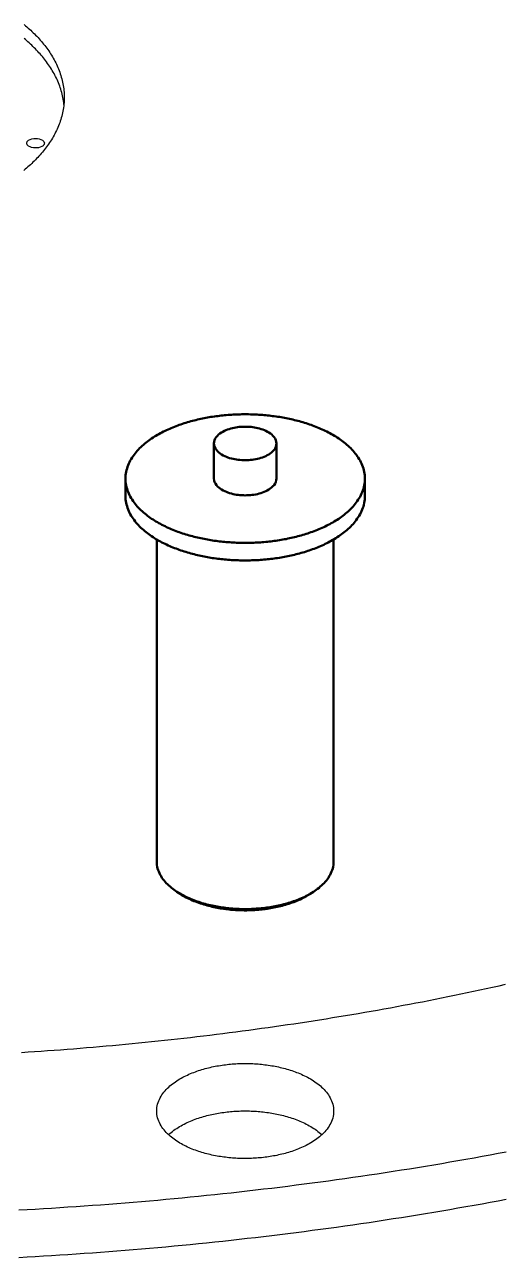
# Model space of a CAD drawing. Header units: millimetres. Extents: x 0 to 841, y 0 to 594.
# Drawn here: x 350.2 to 383.7, y 242.9 to 329.2 of the extents above; entities that cross this region are included whole.
import ezdxf

# ---------------------------------------------------------------- set-up
doc = ezdxf.new("R2010")
doc.units = ezdxf.units.MM
doc.layers.add('FINA', color=7, linetype='CONTINUOUS', lineweight=25)
doc.layers.add('VIS', color=7, linetype='CONTINUOUS', lineweight=50)

msp = doc.modelspace()

# ---------------------------------------------------------------- linework, layer by layer
at = {"layer": 'FINA'}
for points in [[(350.207, 329.212), (350.299, 329.134), (350.39, 329.056), (350.48, 328.977), (350.57, 328.897), (350.658, 328.815), (350.745, 328.733), (350.832, 328.65), (350.917, 328.565), (351.002, 328.48), (351.085, 328.394), (351.167, 328.306), (351.248, 328.218), (351.328, 328.128), (351.407, 328.037), (351.484, 327.945), (351.56, 327.852), (351.635, 327.758), (351.708, 327.663), (351.78, 327.567), (351.85, 327.47), (351.919, 327.372), (351.986, 327.272), (352.052, 327.171), (352.115, 327.07), (352.178, 326.967), (352.238, 326.863), (352.296, 326.758), (352.353, 326.653), (352.407, 326.546), (352.46, 326.438), (352.51, 326.329), (352.558, 326.219), (352.604, 326.108), (352.648, 325.996), (352.69, 325.883), (352.729, 325.77), (352.765, 325.656), (352.799, 325.541), (352.831, 325.425), (352.86, 325.308), (352.887, 325.191), (352.91, 325.074), (352.931, 324.955), (352.95, 324.837), (352.965, 324.718), (352.978, 324.598), (352.988, 324.479), (352.995, 324.359), (352.999, 324.239), (353.001, 324.119)], [(352.977, 323.627), (352.964, 323.746), (352.948, 323.866), (352.929, 323.984), (352.908, 324.103), (352.884, 324.221), (352.857, 324.338), (352.827, 324.455), (352.795, 324.571), (352.761, 324.686), (352.724, 324.8), (352.684, 324.914), (352.642, 325.027), (352.598, 325.139), (352.552, 325.25), (352.503, 325.36), (352.452, 325.469), (352.399, 325.577), (352.345, 325.684), (352.288, 325.79), (352.229, 325.895), (352.168, 325.999), (352.106, 326.101), (352.041, 326.203), (351.975, 326.304), (351.908, 326.403), (351.839, 326.502), (351.768, 326.599), (351.696, 326.695), (351.622, 326.79), (351.547, 326.884), (351.47, 326.977), (351.393, 327.069), (351.314, 327.16), (351.233, 327.249), (351.152, 327.338), (351.069, 327.426), (350.986, 327.512), (350.901, 327.597), (350.815, 327.682), (350.728, 327.765), (350.641, 327.847), (350.552, 327.928), (350.462, 328.009), (350.372, 328.088), (350.28, 328.166), (350.188, 328.243)], [(353.001, 324.119), (352.999, 323.998), (352.995, 323.878), (352.988, 323.757), (352.978, 323.637), (352.965, 323.517), (352.949, 323.397), (352.931, 323.278), (352.909, 323.159), (352.885, 323.041), (352.859, 322.924), (352.829, 322.807), (352.797, 322.69), (352.763, 322.575), (352.726, 322.46), (352.686, 322.346), (352.645, 322.233), (352.6, 322.12), (352.554, 322.009), (352.505, 321.899), (352.454, 321.789), (352.401, 321.681), (352.346, 321.573), (352.289, 321.467), (352.23, 321.362), (352.17, 321.258), (352.107, 321.154), (352.043, 321.052), (351.976, 320.951), (351.909, 320.852), (351.839, 320.753), (351.768, 320.655), (351.696, 320.559), (351.622, 320.463), (351.547, 320.369), (351.47, 320.276), (351.392, 320.184), (351.313, 320.093), (351.232, 320.003), (351.151, 319.914), (351.068, 319.826), (350.984, 319.74), (350.899, 319.654), (350.813, 319.57), (350.726, 319.486), (350.638, 319.404), (350.549, 319.322), (350.459, 319.242), (350.368, 319.162), (350.276, 319.084), (350.184, 319.007)], [(350.376, 320.905), (350.417, 321.024), (350.509, 321.111), (350.622, 321.171), (350.743, 321.209), (350.869, 321.231), (350.996, 321.238), (351.123, 321.231), (351.249, 321.209), (351.37, 321.171), (351.483, 321.111), (351.575, 321.024), (351.616, 320.905)], [(351.434, 320.67), (351.322, 320.622), (351.204, 320.592), (351.084, 320.576), (350.962, 320.573), (350.84, 320.583), (350.721, 320.607), (350.606, 320.647), (350.5, 320.706), (350.414, 320.791), (350.376, 320.905)], [(351.616, 320.905), (351.608, 320.854), (351.588, 320.806), (351.557, 320.764), (351.52, 320.728), (351.479, 320.697), (351.434, 320.67)], [(374.067, 297.418), (374.064, 297.539), (374.055, 297.659), (374.04, 297.778), (374.019, 297.897), (373.993, 298.014), (373.961, 298.13), (373.924, 298.245), (373.882, 298.358), (373.835, 298.469), (373.784, 298.578), (373.728, 298.684), (373.669, 298.789), (373.605, 298.891), (373.538, 298.991), (373.468, 299.089), (373.395, 299.184), (373.318, 299.278), (373.239, 299.368), (373.158, 299.457), (373.074, 299.543), (372.988, 299.627), (372.9, 299.709), (372.81, 299.789), (372.718, 299.867), (372.624, 299.943), (372.529, 300.017), (372.433, 300.089), (372.335, 300.159), (372.235, 300.227), (372.135, 300.293), (372.033, 300.358), (371.931, 300.42), (371.827, 300.482), (371.722, 300.541), (371.617, 300.599), (371.51, 300.655), (371.403, 300.71), (371.295, 300.763), (371.186, 300.815), (371.077, 300.865), (370.967, 300.914), (370.856, 300.961), (370.745, 301.007), (370.633, 301.052), (370.521, 301.095), (370.408, 301.137), (370.295, 301.178), (370.181, 301.218), (370.067, 301.256), (369.952, 301.293), (369.837, 301.329), (369.722, 301.363), (369.607, 301.397), (369.491, 301.429), (369.374, 301.461), (369.258, 301.491), (369.141, 301.52), (369.024, 301.548), (368.906, 301.574), (368.789, 301.6), (368.671, 301.625), (368.553, 301.648), (368.435, 301.671), (368.316, 301.693), (368.198, 301.713), (368.079, 301.733), (367.96, 301.751), (367.841, 301.769), (367.722, 301.785), (367.602, 301.801), (367.483, 301.816), (367.363, 301.829), (367.243, 301.842), (367.124, 301.854), (367.004, 301.864), (366.884, 301.874), (366.764, 301.883), (366.643, 301.891), (366.523, 301.898), (366.403, 301.904), (366.283, 301.909), (366.162, 301.913), (366.042, 301.917), (365.922, 301.919), (365.801, 301.92), (365.681, 301.921), (365.561, 301.92), (365.44, 301.919), (365.32, 301.917), (365.199, 301.913), (365.079, 301.909), (364.959, 301.904), (364.839, 301.898), (364.718, 301.891), (364.598, 301.883), (364.478, 301.874), (364.358, 301.864), (364.238, 301.854), (364.119, 301.842), (363.999, 301.829), (363.879, 301.816), (363.76, 301.801), (363.64, 301.785), (363.521, 301.769), (363.402, 301.751), (363.283, 301.733), (363.164, 301.713), (363.046, 301.693), (362.927, 301.671), (362.809, 301.648), (362.691, 301.625), (362.573, 301.6), (362.455, 301.574), (362.338, 301.548), (362.221, 301.52), (362.104, 301.491), (361.988, 301.461), (361.871, 301.429), (361.755, 301.397), (361.64, 301.363), (361.524, 301.329), (361.41, 301.293), (361.295, 301.256), (361.181, 301.218), (361.067, 301.178), (360.954, 301.137), (360.841, 301.095), (360.729, 301.052), (360.617, 301.007), (360.506, 300.961), (360.395, 300.914), (360.285, 300.865), (360.176, 300.815), (360.067, 300.763), (359.959, 300.71), (359.852, 300.655), (359.745, 300.599), (359.64, 300.541), (359.535, 300.482), (359.431, 300.42), (359.329, 300.358), (359.227, 300.293), (359.126, 300.227), (359.027, 300.159), (358.929, 300.089), (358.833, 300.017), (358.737, 299.943), (358.644, 299.867), (358.552, 299.789), (358.462, 299.709), (358.374, 299.627), (358.288, 299.543), (358.204, 299.457), (358.122, 299.368), (358.043, 299.278), (357.967, 299.184), (357.894, 299.089), (357.823, 298.991), (357.756, 298.891), (357.693, 298.789), (357.633, 298.684), (357.578, 298.578), (357.526, 298.469), (357.48, 298.358), (357.438, 298.245), (357.401, 298.13), (357.369, 298.014), (357.343, 297.897), (357.322, 297.778), (357.307, 297.659), (357.298, 297.539), (357.295, 297.418)], [(367.869, 299.879), (367.857, 299.999), (367.824, 300.114), (367.773, 300.222), (367.707, 300.322), (367.629, 300.414), (367.542, 300.496), (367.448, 300.571), (367.349, 300.639), (367.246, 300.7), (367.139, 300.755), (367.03, 300.804), (366.918, 300.848), (366.805, 300.887), (366.69, 300.921), (366.573, 300.952), (366.456, 300.977), (366.338, 300.999), (366.219, 301.018), (366.1, 301.032), (365.981, 301.043), (365.861, 301.05), (365.741, 301.053), (365.621, 301.053), (365.501, 301.05), (365.381, 301.043), (365.262, 301.032), (365.142, 301.018), (365.024, 300.999), (364.906, 300.977), (364.789, 300.952), (364.672, 300.921), (364.557, 300.887), (364.444, 300.848), (364.332, 300.804), (364.223, 300.755), (364.116, 300.7), (364.013, 300.639), (363.913, 300.571), (363.82, 300.496), (363.733, 300.414), (363.655, 300.322), (363.589, 300.222), (363.537, 300.114), (363.505, 299.999), (363.493, 299.879)], [(363.493, 299.879), (363.505, 299.757), (363.539, 299.639), (363.593, 299.529), (363.662, 299.427), (363.743, 299.335), (363.833, 299.251), (363.929, 299.175), (364.032, 299.107), (364.138, 299.046), (364.248, 298.992), (364.361, 298.943), (364.476, 298.899), (364.593, 298.86), (364.711, 298.827), (364.83, 298.797), (364.95, 298.772), (365.071, 298.751), (365.193, 298.734), (365.315, 298.721), (365.438, 298.712), (365.561, 298.706), (365.683, 298.705), (365.806, 298.707), (365.929, 298.712), (366.052, 298.722), (366.174, 298.735), (366.295, 298.752), (366.416, 298.773), (366.537, 298.798), (366.656, 298.828), (366.774, 298.862), (366.891, 298.901), (367.005, 298.944), (367.118, 298.994), (367.228, 299.049)], [(363.493, 299.879), (363.493, 297.418)], [(367.228, 299.049), (367.334, 299.11), (367.435, 299.178), (367.532, 299.253), (367.621, 299.337), (367.701, 299.429), (367.77, 299.53), (367.823, 299.64), (367.857, 299.758), (367.869, 299.879)], [(367.869, 299.879), (367.869, 297.418)], [(357.295, 297.418), (357.298, 297.298), (357.307, 297.178), (357.322, 297.059), (357.343, 296.94), (357.369, 296.823), (357.401, 296.707), (357.438, 296.592), (357.48, 296.479), (357.526, 296.369), (357.578, 296.26), (357.633, 296.153), (357.693, 296.048), (357.756, 295.946), (357.823, 295.846), (357.893, 295.748), (357.967, 295.653), (358.043, 295.56), (358.122, 295.469), (358.203, 295.381), (358.287, 295.294), (358.373, 295.21), (358.461, 295.128), (358.551, 295.048), (358.643, 294.97), (358.736, 294.895), (358.832, 294.821), (358.928, 294.749), (359.026, 294.679), (359.125, 294.611), (359.226, 294.545), (359.327, 294.48), (359.43, 294.417), (359.534, 294.356), (359.638, 294.297), (359.744, 294.239), (359.85, 294.183), (359.957, 294.128), (360.065, 294.075), (360.174, 294.023), (360.283, 293.973), (360.393, 293.924), (360.504, 293.877), (360.615, 293.831), (360.727, 293.786), (360.839, 293.742), (360.952, 293.7), (361.065, 293.66), (361.179, 293.62), (361.293, 293.582), (361.407, 293.545), (361.522, 293.509), (361.637, 293.474), (361.753, 293.441), (361.869, 293.408), (361.985, 293.377), (362.101, 293.347), (362.218, 293.318), (362.335, 293.29), (362.453, 293.263), (362.57, 293.237), (362.688, 293.213), (362.806, 293.189), (362.924, 293.166), (363.042, 293.145), (363.161, 293.124), (363.28, 293.105), (363.399, 293.086), (363.518, 293.068), (363.637, 293.052), (363.756, 293.036), (363.876, 293.022), (363.995, 293.008), (364.115, 292.995), (364.235, 292.984), (364.355, 292.973), (364.474, 292.963), (364.594, 292.954), (364.715, 292.946), (364.835, 292.939), (364.955, 292.933), (365.075, 292.928), (365.195, 292.924), (365.316, 292.92), (365.436, 292.918), (365.556, 292.917), (365.677, 292.916), (365.797, 292.917), (365.917, 292.918), (366.038, 292.92), (366.158, 292.923), (366.278, 292.928), (366.398, 292.933), (366.519, 292.939), (366.639, 292.946), (366.759, 292.953), (366.879, 292.962), (366.999, 292.972), (367.119, 292.983), (367.238, 292.994), (367.358, 293.007), (367.478, 293.021), (367.597, 293.035), (367.716, 293.051), (367.836, 293.067), (367.955, 293.085), (368.074, 293.103), (368.192, 293.123), (368.311, 293.143), (368.429, 293.165), (368.548, 293.187), (368.666, 293.211), (368.783, 293.236), (368.901, 293.261), (369.018, 293.288), (369.135, 293.316), (369.252, 293.345), (369.369, 293.375), (369.485, 293.406), (369.601, 293.438), (369.716, 293.472), (369.832, 293.506), (369.947, 293.542), (370.061, 293.579), (370.175, 293.617), (370.289, 293.657), (370.402, 293.697), (370.515, 293.739), (370.627, 293.783), (370.739, 293.827), (370.85, 293.873), (370.961, 293.921), (371.071, 293.969), (371.18, 294.019), (371.289, 294.071), (371.397, 294.124), (371.504, 294.179), (371.611, 294.235)], [(357.295, 297.418), (357.295, 296.188)], [(363.493, 297.418), (363.505, 297.296), (363.539, 297.178), (363.593, 297.068), (363.662, 296.966), (363.743, 296.874), (363.833, 296.79), (363.929, 296.715), (364.032, 296.647), (364.138, 296.586), (364.248, 296.531), (364.361, 296.482), (364.476, 296.438), (364.593, 296.4), (364.711, 296.366), (364.83, 296.336), (364.95, 296.311), (365.071, 296.29), (365.193, 296.273), (365.315, 296.26), (365.438, 296.251), (365.561, 296.246), (365.683, 296.244), (365.806, 296.246), (365.929, 296.251), (366.052, 296.261), (366.174, 296.274), (366.295, 296.291), (366.416, 296.312), (366.537, 296.337), (366.656, 296.367), (366.774, 296.401), (366.891, 296.44), (367.005, 296.484), (367.118, 296.533), (367.228, 296.588)], [(367.228, 296.588), (367.334, 296.649), (367.435, 296.717), (367.532, 296.792), (367.621, 296.876), (367.701, 296.968), (367.77, 297.069), (367.823, 297.179), (367.857, 297.297), (367.869, 297.418)], [(371.611, 294.235), (371.716, 294.293), (371.821, 294.352), (371.925, 294.413), (372.028, 294.476), (372.13, 294.541), (372.231, 294.607), (372.33, 294.675), (372.428, 294.745), (372.525, 294.817), (372.621, 294.891), (372.714, 294.967), (372.806, 295.044), (372.897, 295.124), (372.985, 295.207), (373.071, 295.291), (373.155, 295.377), (373.237, 295.466), (373.316, 295.557), (373.393, 295.65), (373.466, 295.745), (373.537, 295.843), (373.604, 295.943), (373.668, 296.046), (373.727, 296.151), (373.783, 296.257), (373.835, 296.367), (373.882, 296.478), (373.924, 296.591), (373.961, 296.705), (373.993, 296.822), (374.019, 296.939), (374.04, 297.058), (374.055, 297.178), (374.064, 297.298), (374.067, 297.418)], [(374.067, 297.418), (374.067, 296.188)], [(357.295, 296.188), (357.298, 296.068), (357.307, 295.948), (357.322, 295.828), (357.343, 295.71), (357.369, 295.592), (357.401, 295.476), (357.438, 295.362), (357.48, 295.249), (357.526, 295.138), (357.578, 295.029), (357.633, 294.923), (357.693, 294.818), (357.756, 294.716), (357.823, 294.616), (357.893, 294.518), (357.967, 294.423), (358.043, 294.33), (358.122, 294.239), (358.203, 294.15), (358.287, 294.064), (358.373, 293.98), (358.461, 293.898), (358.551, 293.818), (358.643, 293.74), (358.736, 293.664), (358.832, 293.59), (358.928, 293.519), (359.026, 293.449), (359.125, 293.381), (359.226, 293.314), (359.327, 293.25), (359.43, 293.187), (359.534, 293.126), (359.638, 293.066), (359.744, 293.008), (359.85, 292.952), (359.957, 292.898), (360.065, 292.844), (360.174, 292.793), (360.283, 292.742), (360.393, 292.694), (360.504, 292.646), (360.615, 292.6), (360.727, 292.555), (360.839, 292.512), (360.952, 292.47), (361.065, 292.429), (361.179, 292.39), (361.293, 292.351), (361.407, 292.314), (361.522, 292.278), (361.637, 292.244), (361.753, 292.21), (361.869, 292.178), (361.985, 292.147), (362.101, 292.116), (362.218, 292.087), (362.335, 292.06), (362.453, 292.033), (362.57, 292.007), (362.688, 291.982), (362.806, 291.959), (362.924, 291.936), (363.042, 291.914), (363.161, 291.894), (363.28, 291.874), (363.399, 291.856), (363.518, 291.838), (363.637, 291.822), (363.756, 291.806), (363.876, 291.791), (363.995, 291.778), (364.115, 291.765), (364.235, 291.753), (364.355, 291.742), (364.474, 291.733), (364.594, 291.724), (364.715, 291.716), (364.835, 291.709), (364.955, 291.703), (365.075, 291.697), (365.195, 291.693), (365.316, 291.69), (365.436, 291.688), (365.556, 291.686), (365.677, 291.686), (365.797, 291.686), (365.917, 291.688), (366.038, 291.69), (366.158, 291.693), (366.278, 291.697), (366.398, 291.702), (366.519, 291.708), (366.639, 291.715), (366.759, 291.723), (366.879, 291.732), (366.999, 291.742), (367.119, 291.752), (367.238, 291.764), (367.358, 291.777), (367.478, 291.79), (367.597, 291.805), (367.716, 291.82), (367.836, 291.837), (367.955, 291.854), (368.074, 291.873), (368.192, 291.892), (368.311, 291.913), (368.429, 291.934), (368.548, 291.957), (368.666, 291.981), (368.783, 292.005), (368.901, 292.031), (369.018, 292.058), (369.135, 292.085), (369.252, 292.114), (369.369, 292.144), (369.485, 292.176), (369.601, 292.208), (369.716, 292.241), (369.832, 292.276), (369.947, 292.312), (370.061, 292.349), (370.175, 292.387), (370.289, 292.426), (370.402, 292.467), (370.515, 292.509), (370.627, 292.552), (370.739, 292.597), (370.85, 292.643), (370.961, 292.69), (371.071, 292.739), (371.18, 292.789), (371.289, 292.841), (371.397, 292.894), (371.504, 292.948), (371.611, 293.004)], [(371.611, 293.004), (371.716, 293.062), (371.821, 293.122), (371.925, 293.183), (372.028, 293.246), (372.13, 293.31), (372.231, 293.377), (372.33, 293.445), (372.428, 293.515), (372.525, 293.587), (372.621, 293.66), (372.714, 293.736), (372.806, 293.814), (372.897, 293.894), (372.985, 293.976), (373.071, 294.06), (373.155, 294.147), (373.237, 294.235), (373.316, 294.326), (373.393, 294.42), (373.466, 294.515), (373.537, 294.613), (373.604, 294.713), (373.668, 294.816), (373.727, 294.92), (373.783, 295.027), (373.835, 295.136), (373.882, 295.247), (373.924, 295.36), (373.961, 295.475), (373.993, 295.591), (374.019, 295.709), (374.04, 295.828), (374.055, 295.947), (374.064, 296.067), (374.067, 296.188)], [(359.483, 293.155), (359.483, 270.596)], [(371.879, 293.155), (371.879, 270.596)], [(359.483, 270.596), (359.487, 270.475), (359.499, 270.355), (359.519, 270.236), (359.547, 270.119), (359.582, 270.003), (359.624, 269.89), (359.672, 269.779), (359.727, 269.672), (359.787, 269.567), (359.852, 269.465), (359.921, 269.366), (359.995, 269.271), (360.073, 269.179), (360.154, 269.089), (360.239, 269.003), (360.326, 268.92), (360.417, 268.839), (360.509, 268.762), (360.604, 268.687), (360.701, 268.615), (360.799, 268.545), (360.9, 268.478)], [(370.462, 268.478), (370.562, 268.545), (370.661, 268.615), (370.758, 268.687), (370.853, 268.762), (370.945, 268.839), (371.035, 268.92), (371.123, 269.003), (371.207, 269.089), (371.289, 269.179), (371.367, 269.271), (371.44, 269.366), (371.51, 269.465), (371.575, 269.567), (371.635, 269.672), (371.69, 269.779), (371.738, 269.89), (371.78, 270.003), (371.815, 270.119), (371.843, 270.236), (371.863, 270.355), (371.875, 270.475), (371.879, 270.596)], [(360.9, 268.478), (361.002, 268.414), (361.105, 268.351), (361.21, 268.291), (361.316, 268.234), (361.423, 268.178), (361.531, 268.124), (361.64, 268.073), (361.75, 268.023), (361.86, 267.976), (361.972, 267.93), (362.084, 267.886), (362.197, 267.844), (362.311, 267.803), (362.425, 267.764), (362.54, 267.727), (362.655, 267.692), (362.771, 267.658), (362.887, 267.625), (363.004, 267.595), (363.121, 267.565), (363.238, 267.538), (363.356, 267.511), (363.474, 267.486), (363.592, 267.463), (363.711, 267.441), (363.83, 267.42), (363.949, 267.401), (364.068, 267.383), (364.187, 267.366), (364.307, 267.351), (364.427, 267.337), (364.547, 267.324), (364.667, 267.313), (364.787, 267.303), (364.907, 267.294), (365.028, 267.287), (365.148, 267.281), (365.269, 267.276), (365.389, 267.272), (365.51, 267.27), (365.631, 267.268), (365.751, 267.268), (365.872, 267.27), (365.992, 267.272), (366.113, 267.276), (366.233, 267.281), (366.354, 267.288), (366.474, 267.296), (366.594, 267.305), (366.715, 267.315), (366.835, 267.326), (366.955, 267.339), (367.074, 267.353), (367.194, 267.369), (367.314, 267.386), (367.433, 267.404), (367.552, 267.423), (367.671, 267.444), (367.789, 267.467), (367.907, 267.49), (368.025, 267.515), (368.143, 267.542), (368.26, 267.57), (368.377, 267.6), (368.494, 267.631), (368.61, 267.663), (368.726, 267.697), (368.841, 267.733), (368.955, 267.771), (369.07, 267.81), (369.183, 267.85), (369.296, 267.893), (369.408, 267.937), (369.52, 267.983), (369.63, 268.031), (369.74, 268.081), (369.849, 268.133), (369.957, 268.187), (370.064, 268.243)], [(361.125, 268.332), (360.9, 268.478)], [(361.016, 268.405), (361.034, 268.393), (361.052, 268.38), (361.07, 268.368), (361.088, 268.356), (361.107, 268.344), (361.125, 268.332)], [(361.125, 268.332), (361.227, 268.267), (361.331, 268.205), (361.436, 268.145), (361.543, 268.087), (361.65, 268.032), (361.759, 267.979), (361.869, 267.928), (361.98, 267.879), (362.091, 267.832), (362.204, 267.787), (362.317, 267.743), (362.43, 267.702), (362.545, 267.663), (362.66, 267.625), (362.776, 267.589), (362.892, 267.555), (363.008, 267.522), (363.125, 267.491), (363.243, 267.462), (363.361, 267.434), (363.479, 267.407), (363.597, 267.383), (363.716, 267.359), (363.835, 267.338), (363.955, 267.317), (364.074, 267.298), (364.194, 267.281), (364.314, 267.265), (364.434, 267.25), (364.554, 267.237), (364.675, 267.225), (364.796, 267.215), (364.916, 267.205), (365.037, 267.198), (365.158, 267.191), (365.279, 267.186), (365.4, 267.182), (365.521, 267.18), (365.642, 267.179), (365.763, 267.179), (365.884, 267.181), (366.005, 267.184), (366.126, 267.188), (366.247, 267.193), (366.368, 267.2), (366.489, 267.209), (366.61, 267.218), (366.73, 267.229), (366.851, 267.242), (366.971, 267.255), (367.091, 267.27), (367.211, 267.287), (367.331, 267.305), (367.45, 267.324), (367.569, 267.345), (367.688, 267.368), (367.807, 267.391), (367.925, 267.417), (368.044, 267.444), (368.161, 267.472), (368.279, 267.502), (368.395, 267.533), (368.512, 267.567), (368.628, 267.602), (368.743, 267.638), (368.858, 267.677), (368.972, 267.717), (369.086, 267.759), (369.199, 267.803), (369.311, 267.848), (369.422, 267.896), (369.532, 267.946), (369.642, 267.997), (369.75, 268.051), (369.858, 268.108)], [(369.858, 268.108), (369.922, 268.143), (369.986, 268.179), (370.05, 268.216), (370.113, 268.254), (370.175, 268.292), (370.237, 268.332)], [(370.064, 268.243), (370.131, 268.28), (370.199, 268.318), (370.265, 268.356), (370.332, 268.396), (370.397, 268.437), (370.462, 268.478)], [(370.237, 268.332), (370.462, 268.478)], [(370.237, 268.332), (370.255, 268.344), (370.274, 268.356), (370.292, 268.368), (370.31, 268.38), (370.328, 268.393), (370.346, 268.405)], [(350.018, 257.233), (350.473, 257.262), (350.929, 257.291), (351.385, 257.322), (351.841, 257.354), (352.296, 257.386), (352.752, 257.42), (353.208, 257.454), (353.663, 257.49), (354.118, 257.526), (354.574, 257.563), (355.029, 257.601), (355.484, 257.64), (355.939, 257.68), (356.394, 257.721), (356.849, 257.763), (357.304, 257.805), (357.758, 257.849), (358.213, 257.893), (358.668, 257.939), (359.122, 257.985), (359.576, 258.032), (360.031, 258.08), (360.485, 258.13), (360.939, 258.18), (361.393, 258.231), (361.847, 258.282), (362.301, 258.335), (362.754, 258.389), (363.208, 258.444), (363.661, 258.499), (364.114, 258.556), (364.568, 258.613), (365.021, 258.672), (365.474, 258.731), (365.926, 258.791), (366.379, 258.853), (366.832, 258.915), (367.284, 258.978), (367.736, 259.042), (368.188, 259.107), (368.641, 259.173), (369.092, 259.24), (369.544, 259.308), (369.996, 259.377), (370.447, 259.447), (370.898, 259.518), (371.35, 259.589), (371.801, 259.662), (372.251, 259.736), (372.702, 259.81), (373.153, 259.886), (373.603, 259.963), (374.053, 260.04), (374.503, 260.119), (374.953, 260.198), (375.403, 260.279), (375.852, 260.36), (376.301, 260.443), (376.75, 260.526), (377.199, 260.611), (377.648, 260.696), (378.097, 260.782), (378.545, 260.87), (378.993, 260.958), (379.441, 261.048), (379.889, 261.138), (380.337, 261.23), (380.784, 261.322), (381.231, 261.416), (381.678, 261.51), (382.125, 261.606), (382.571, 261.702), (383.017, 261.8), (383.464, 261.898), (383.909, 261.998)], [(350.018, 257.233), (350.473, 257.262), (350.929, 257.291), (351.385, 257.322), (351.841, 257.354), (352.296, 257.386), (352.752, 257.42), (353.208, 257.454), (353.663, 257.49), (354.118, 257.526), (354.574, 257.563), (355.029, 257.601), (355.484, 257.64), (355.939, 257.68), (356.394, 257.721), (356.849, 257.763), (357.304, 257.805), (357.758, 257.849), (358.213, 257.893), (358.668, 257.939), (359.122, 257.985), (359.576, 258.032), (360.031, 258.08), (360.485, 258.13), (360.939, 258.18), (361.393, 258.231), (361.847, 258.282), (362.301, 258.335), (362.754, 258.389), (363.208, 258.444), (363.661, 258.499), (364.114, 258.556), (364.568, 258.613), (365.021, 258.672), (365.474, 258.731), (365.926, 258.791), (366.379, 258.853), (366.832, 258.915), (367.284, 258.978), (367.736, 259.042), (368.188, 259.107), (368.641, 259.173), (369.092, 259.24), (369.544, 259.308), (369.996, 259.377), (370.447, 259.447), (370.898, 259.518), (371.35, 259.589), (371.801, 259.662), (372.251, 259.736), (372.702, 259.81), (373.153, 259.886), (373.603, 259.963), (374.053, 260.04), (374.503, 260.119), (374.953, 260.198), (375.403, 260.279), (375.852, 260.36), (376.301, 260.443), (376.75, 260.526), (377.199, 260.611), (377.648, 260.696), (378.097, 260.782), (378.545, 260.87), (378.993, 260.958), (379.441, 261.048), (379.889, 261.138), (380.337, 261.23), (380.784, 261.322), (381.231, 261.416), (381.678, 261.51), (382.125, 261.606), (382.571, 261.702), (383.017, 261.8), (383.464, 261.898), (383.909, 261.998)], [(359.483, 253.125), (359.487, 253.245), (359.499, 253.365), (359.519, 253.484), (359.547, 253.601), (359.581, 253.716), (359.623, 253.829), (359.672, 253.94), (359.726, 254.047), (359.785, 254.152), (359.85, 254.254), (359.92, 254.352), (359.993, 254.447), (360.071, 254.54), (360.152, 254.629), (360.236, 254.715), (360.324, 254.798), (360.413, 254.878), (360.506, 254.956), (360.6, 255.031), (360.697, 255.103), (360.795, 255.172), (360.895, 255.239), (360.997, 255.304), (361.1, 255.366), (361.205, 255.426), (361.31, 255.484), (361.417, 255.54), (361.525, 255.594), (361.634, 255.645), (361.744, 255.695), (361.854, 255.743), (361.966, 255.788), (362.078, 255.832), (362.191, 255.875), (362.304, 255.915), (362.419, 255.954), (362.533, 255.991), (362.648, 256.027), (362.764, 256.061), (362.88, 256.093), (362.996, 256.124), (363.113, 256.153), (363.231, 256.181), (363.348, 256.208), (363.466, 256.233), (363.584, 256.256), (363.703, 256.278), (363.821, 256.299), (363.94, 256.318), (364.06, 256.337), (364.179, 256.353), (364.298, 256.369), (364.418, 256.383), (364.538, 256.395), (364.658, 256.407), (364.778, 256.417), (364.898, 256.426), (365.018, 256.433), (365.139, 256.44), (365.259, 256.445), (365.38, 256.448), (365.5, 256.451), (365.621, 256.452), (365.741, 256.452), (365.862, 256.451), (365.982, 256.448), (366.103, 256.445), (366.223, 256.44), (366.343, 256.433), (366.464, 256.426), (366.584, 256.417), (366.704, 256.407), (366.824, 256.395), (366.944, 256.383), (367.063, 256.369), (367.183, 256.353), (367.302, 256.337), (367.421, 256.318), (367.54, 256.299), (367.659, 256.278), (367.778, 256.256), (367.896, 256.233), (368.014, 256.208), (368.131, 256.181), (368.249, 256.153), (368.365, 256.124), (368.482, 256.093), (368.598, 256.061), (368.714, 256.027), (368.829, 255.991), (368.943, 255.954), (369.057, 255.915), (369.171, 255.875), (369.284, 255.832), (369.396, 255.788), (369.507, 255.743), (369.618, 255.695), (369.728, 255.645), (369.837, 255.594), (369.945, 255.54), (370.052, 255.484), (370.157, 255.426), (370.262, 255.366), (370.365, 255.304), (370.467, 255.239), (370.567, 255.172), (370.665, 255.103), (370.762, 255.031), (370.856, 254.956), (370.949, 254.878), (371.038, 254.798), (371.126, 254.715), (371.21, 254.629), (371.291, 254.54), (371.368, 254.447), (371.442, 254.352), (371.512, 254.254), (371.576, 254.152), (371.636, 254.047), (371.69, 253.94), (371.739, 253.829), (371.78, 253.716), (371.815, 253.601), (371.843, 253.484), (371.863, 253.365), (371.875, 253.245), (371.879, 253.125)], [(370.064, 250.771), (369.957, 250.715), (369.849, 250.662), (369.74, 250.61), (369.63, 250.56), (369.52, 250.512), (369.408, 250.466), (369.296, 250.421), (369.183, 250.379), (369.069, 250.338), (368.955, 250.299), (368.84, 250.262), (368.725, 250.226), (368.61, 250.192), (368.493, 250.159), (368.377, 250.128), (368.26, 250.099), (368.142, 250.07), (368.025, 250.044), (367.907, 250.019), (367.788, 249.995), (367.67, 249.973), (367.551, 249.952), (367.432, 249.932), (367.313, 249.914), (367.193, 249.897), (367.074, 249.882), (366.954, 249.868), (366.834, 249.855), (366.714, 249.843), (366.594, 249.833), (366.473, 249.824), (366.353, 249.816), (366.232, 249.81), (366.112, 249.805), (365.991, 249.801), (365.871, 249.798), (365.75, 249.797), (365.629, 249.797), (365.509, 249.798), (365.388, 249.8), (365.267, 249.804), (365.147, 249.809), (365.026, 249.815), (364.906, 249.823), (364.786, 249.832), (364.665, 249.842), (364.545, 249.853), (364.425, 249.866), (364.306, 249.88), (364.186, 249.895), (364.066, 249.912), (363.947, 249.93), (363.828, 249.949), (363.709, 249.97), (363.59, 249.992), (363.472, 250.015), (363.354, 250.04), (363.236, 250.067), (363.119, 250.094), (363.002, 250.124), (362.885, 250.155), (362.769, 250.187), (362.653, 250.221), (362.538, 250.256), (362.423, 250.293), (362.309, 250.332), (362.195, 250.373), (362.082, 250.415), (361.97, 250.459), (361.858, 250.505), (361.748, 250.553), (361.638, 250.602), (361.529, 250.654), (361.42, 250.708), (361.313, 250.763), (361.208, 250.821), (361.103, 250.881), (361, 250.943), (360.898, 251.008), (360.798, 251.075), (360.699, 251.145), (360.602, 251.217), (360.508, 251.292), (360.415, 251.369), (360.325, 251.45), (360.238, 251.533), (360.153, 251.619), (360.072, 251.708), (359.994, 251.8), (359.921, 251.896), (359.851, 251.994), (359.786, 252.096), (359.726, 252.201), (359.672, 252.309), (359.624, 252.419), (359.582, 252.532), (359.547, 252.648), (359.519, 252.765), (359.499, 252.884), (359.487, 253.004), (359.483, 253.125)], [(360.31, 251.464), (360.4, 251.545), (360.492, 251.623), (360.587, 251.698), (360.683, 251.771), (360.782, 251.841), (360.882, 251.909), (360.984, 251.974), (361.087, 252.037), (361.192, 252.097), (361.298, 252.155), (361.405, 252.211), (361.513, 252.265), (361.622, 252.317), (361.732, 252.368), (361.843, 252.416), (361.955, 252.462), (362.067, 252.506), (362.18, 252.549), (362.294, 252.59), (362.408, 252.629), (362.523, 252.666), (362.639, 252.702), (362.755, 252.736), (362.871, 252.769), (362.988, 252.8), (363.105, 252.829), (363.223, 252.857), (363.341, 252.884), (363.459, 252.909), (363.578, 252.933), (363.696, 252.955), (363.816, 252.976), (363.935, 252.996), (364.054, 253.014), (364.174, 253.031), (364.294, 253.046), (364.414, 253.06), (364.534, 253.073), (364.655, 253.084), (364.775, 253.095), (364.896, 253.104), (365.016, 253.111), (365.137, 253.118), (365.258, 253.123), (365.379, 253.126), (365.5, 253.129), (365.62, 253.13), (365.741, 253.13), (365.862, 253.129), (365.983, 253.126), (366.104, 253.123), (366.225, 253.118), (366.346, 253.111), (366.466, 253.104), (366.587, 253.095), (366.707, 253.084), (366.828, 253.073), (366.948, 253.06), (367.068, 253.046), (367.188, 253.031), (367.307, 253.014), (367.427, 252.996), (367.546, 252.976), (367.665, 252.955), (367.784, 252.933), (367.903, 252.909), (368.021, 252.884), (368.139, 252.857), (368.257, 252.829), (368.374, 252.8), (368.491, 252.769), (368.607, 252.736), (368.723, 252.702), (368.839, 252.666), (368.953, 252.629), (369.068, 252.59), (369.182, 252.549), (369.295, 252.506), (369.407, 252.462), (369.519, 252.416), (369.63, 252.368), (369.74, 252.317), (369.849, 252.265), (369.957, 252.211), (370.064, 252.155), (370.17, 252.097), (370.275, 252.037), (370.378, 251.974), (370.48, 251.909), (370.58, 251.841), (370.679, 251.771), (370.775, 251.698), (370.87, 251.623), (370.962, 251.545), (371.052, 251.464)], [(371.879, 253.125), (371.875, 253), (371.862, 252.876), (371.84, 252.753), (371.811, 252.632), (371.773, 252.513), (371.729, 252.396), (371.677, 252.283), (371.62, 252.172), (371.556, 252.064), (371.487, 251.96), (371.414, 251.86), (371.336, 251.762), (371.254, 251.668), (371.168, 251.577), (371.08, 251.49), (370.988, 251.405), (370.893, 251.324), (370.796, 251.245), (370.697, 251.17), (370.596, 251.097), (370.492, 251.027), (370.388, 250.959), (370.281, 250.894), (370.173, 250.832), (370.064, 250.771)], [(349.83, 246.197), (350.402, 246.228), (350.975, 246.26), (351.547, 246.293), (352.12, 246.328), (352.692, 246.364), (353.264, 246.401), (353.836, 246.439), (354.409, 246.479), (354.981, 246.519), (355.552, 246.561), (356.124, 246.605), (356.696, 246.649), (357.268, 246.695), (357.839, 246.742), (358.41, 246.79), (358.982, 246.839), (359.553, 246.89), (360.124, 246.942), (360.695, 246.995), (361.266, 247.049), (361.837, 247.105), (362.407, 247.162), (362.978, 247.22), (363.548, 247.279), (364.118, 247.34), (364.688, 247.402), (365.258, 247.465), (365.828, 247.53), (366.398, 247.595), (366.967, 247.662), (367.537, 247.73), (368.106, 247.8), (368.675, 247.87), (369.244, 247.942), (369.813, 248.016), (370.381, 248.09), (370.95, 248.166), (371.518, 248.243), (372.086, 248.322), (372.654, 248.401), (373.222, 248.482), (373.789, 248.564), (374.356, 248.648), (374.923, 248.733), (375.49, 248.819), (376.057, 248.906), (376.624, 248.995), (377.19, 249.085), (377.756, 249.176), (378.322, 249.269), (378.888, 249.363), (379.453, 249.458), (380.018, 249.555), (380.583, 249.653), (381.148, 249.752), (381.713, 249.853), (382.277, 249.955), (382.841, 250.058), (383.405, 250.162), (383.969, 250.268)], [(349.83, 242.875), (350.402, 242.906), (350.975, 242.938), (351.547, 242.971), (352.12, 243.006), (352.692, 243.042), (353.264, 243.079), (353.836, 243.117), (354.409, 243.157), (354.981, 243.197), (355.552, 243.239), (356.124, 243.283), (356.696, 243.327), (357.268, 243.373), (357.839, 243.42), (358.41, 243.468), (358.982, 243.517), (359.553, 243.568), (360.124, 243.62), (360.695, 243.673), (361.266, 243.727), (361.837, 243.783), (362.407, 243.84), (362.978, 243.898), (363.548, 243.957), (364.118, 244.018), (364.688, 244.08), (365.258, 244.143), (365.828, 244.207), (366.398, 244.273), (366.967, 244.34), (367.537, 244.408), (368.106, 244.478), (368.675, 244.548), (369.244, 244.62), (369.813, 244.694), (370.381, 244.768), (370.95, 244.844), (371.518, 244.921), (372.086, 245), (372.654, 245.079), (373.222, 245.16), (373.789, 245.242), (374.356, 245.326), (374.923, 245.411), (375.49, 245.497), (376.057, 245.584), (376.624, 245.673), (377.19, 245.763), (377.756, 245.854), (378.322, 245.947), (378.888, 246.041), (379.453, 246.136), (380.018, 246.233), (380.583, 246.331), (381.148, 246.43), (381.713, 246.531), (382.277, 246.633), (382.841, 246.736), (383.405, 246.84), (383.969, 246.946)]]:
    msp.add_lwpolyline(points, dxfattribs=at)
at = {"layer": 'VIS'}
for points in [[(374.067, 297.418), (374.064, 297.539), (374.055, 297.659), (374.04, 297.778), (374.019, 297.897), (373.993, 298.014), (373.961, 298.13), (373.924, 298.245), (373.882, 298.358), (373.835, 298.469), (373.784, 298.578), (373.728, 298.684), (373.669, 298.789), (373.605, 298.891), (373.538, 298.991), (373.468, 299.089), (373.395, 299.184), (373.318, 299.278), (373.239, 299.368), (373.158, 299.457), (373.074, 299.543), (372.988, 299.627), (372.9, 299.709), (372.81, 299.789), (372.718, 299.867), (372.624, 299.943), (372.529, 300.017), (372.433, 300.089), (372.335, 300.159), (372.235, 300.227), (372.135, 300.293), (372.033, 300.358), (371.931, 300.42), (371.827, 300.482), (371.722, 300.541), (371.617, 300.599), (371.51, 300.655), (371.403, 300.71), (371.295, 300.763), (371.186, 300.815), (371.077, 300.865), (370.967, 300.914), (370.856, 300.961), (370.745, 301.007), (370.633, 301.052), (370.521, 301.095), (370.408, 301.137), (370.295, 301.178), (370.181, 301.218), (370.067, 301.256), (369.952, 301.293), (369.837, 301.329), (369.722, 301.363), (369.607, 301.397), (369.491, 301.429), (369.374, 301.461), (369.258, 301.491), (369.141, 301.52), (369.024, 301.548), (368.906, 301.574), (368.789, 301.6), (368.671, 301.625), (368.553, 301.648), (368.435, 301.671), (368.316, 301.693), (368.198, 301.713), (368.079, 301.733), (367.96, 301.751), (367.841, 301.769), (367.722, 301.785), (367.602, 301.801), (367.483, 301.816), (367.363, 301.829), (367.243, 301.842), (367.124, 301.854), (367.004, 301.864), (366.884, 301.874), (366.764, 301.883), (366.643, 301.891), (366.523, 301.898), (366.403, 301.904), (366.283, 301.909), (366.162, 301.913), (366.042, 301.917), (365.922, 301.919), (365.801, 301.92), (365.681, 301.921), (365.561, 301.92), (365.44, 301.919), (365.32, 301.917), (365.199, 301.913), (365.079, 301.909), (364.959, 301.904), (364.839, 301.898), (364.718, 301.891), (364.598, 301.883), (364.478, 301.874), (364.358, 301.864), (364.238, 301.854), (364.119, 301.842), (363.999, 301.829), (363.879, 301.816), (363.76, 301.801), (363.64, 301.785), (363.521, 301.769), (363.402, 301.751), (363.283, 301.733), (363.164, 301.713), (363.046, 301.693), (362.927, 301.671), (362.809, 301.648), (362.691, 301.625), (362.573, 301.6), (362.455, 301.574), (362.338, 301.548), (362.221, 301.52), (362.104, 301.491), (361.988, 301.461), (361.871, 301.429), (361.755, 301.397), (361.64, 301.363), (361.524, 301.329), (361.41, 301.293), (361.295, 301.256), (361.181, 301.218), (361.067, 301.178), (360.954, 301.137), (360.841, 301.095), (360.729, 301.052), (360.617, 301.007), (360.506, 300.961), (360.395, 300.914), (360.285, 300.865), (360.176, 300.815), (360.067, 300.763), (359.959, 300.71), (359.852, 300.655), (359.745, 300.599), (359.64, 300.541), (359.535, 300.482), (359.431, 300.42), (359.329, 300.358), (359.227, 300.293), (359.126, 300.227), (359.027, 300.159), (358.929, 300.089), (358.833, 300.017), (358.737, 299.943), (358.644, 299.867), (358.552, 299.789), (358.462, 299.709), (358.374, 299.627), (358.288, 299.543), (358.204, 299.457), (358.122, 299.368), (358.043, 299.278), (357.967, 299.184), (357.894, 299.089), (357.823, 298.991), (357.756, 298.891), (357.693, 298.789), (357.633, 298.684), (357.578, 298.578), (357.526, 298.469), (357.48, 298.358), (357.438, 298.245), (357.401, 298.13), (357.369, 298.014), (357.343, 297.897), (357.322, 297.778), (357.307, 297.659), (357.298, 297.539), (357.295, 297.418)], [(367.869, 299.879), (367.857, 299.999), (367.824, 300.114), (367.773, 300.222), (367.707, 300.322), (367.629, 300.414), (367.542, 300.496), (367.448, 300.571), (367.349, 300.639), (367.246, 300.7), (367.139, 300.755), (367.03, 300.804), (366.918, 300.848), (366.805, 300.887), (366.69, 300.921), (366.573, 300.952), (366.456, 300.977), (366.338, 300.999), (366.219, 301.018), (366.1, 301.032), (365.981, 301.043), (365.861, 301.05), (365.741, 301.053), (365.621, 301.053), (365.501, 301.05), (365.381, 301.043), (365.262, 301.032), (365.142, 301.018), (365.024, 300.999), (364.906, 300.977), (364.789, 300.952), (364.672, 300.921), (364.557, 300.887), (364.444, 300.848), (364.332, 300.804), (364.223, 300.755), (364.116, 300.7), (364.013, 300.639), (363.913, 300.571), (363.82, 300.496), (363.733, 300.414), (363.655, 300.322), (363.589, 300.222), (363.537, 300.114), (363.505, 299.999), (363.493, 299.879)], [(363.493, 299.879), (363.505, 299.757), (363.539, 299.639), (363.593, 299.529), (363.662, 299.427), (363.743, 299.335), (363.833, 299.251), (363.929, 299.175), (364.032, 299.107), (364.138, 299.046), (364.248, 298.992), (364.361, 298.943), (364.476, 298.899), (364.593, 298.86), (364.711, 298.827), (364.83, 298.797), (364.95, 298.772), (365.071, 298.751), (365.193, 298.734), (365.315, 298.721), (365.438, 298.712), (365.561, 298.706), (365.683, 298.705), (365.806, 298.707), (365.929, 298.712), (366.052, 298.722), (366.174, 298.735), (366.295, 298.752), (366.416, 298.773), (366.537, 298.798), (366.656, 298.828), (366.774, 298.862), (366.891, 298.901), (367.005, 298.944), (367.118, 298.994), (367.228, 299.049)], [(363.493, 299.879), (363.493, 297.418)], [(367.228, 299.049), (367.334, 299.11), (367.435, 299.178), (367.532, 299.253), (367.621, 299.337), (367.701, 299.429), (367.77, 299.53), (367.823, 299.64), (367.857, 299.758), (367.869, 299.879)], [(367.869, 299.879), (367.869, 297.418)], [(357.295, 297.418), (357.298, 297.298), (357.307, 297.178), (357.322, 297.059), (357.343, 296.94), (357.369, 296.823), (357.401, 296.707), (357.438, 296.592), (357.48, 296.479), (357.526, 296.369), (357.578, 296.26), (357.633, 296.153), (357.693, 296.048), (357.756, 295.946), (357.823, 295.846), (357.893, 295.748), (357.967, 295.653), (358.043, 295.56), (358.122, 295.469), (358.203, 295.381), (358.287, 295.294), (358.373, 295.21), (358.461, 295.128), (358.551, 295.048), (358.643, 294.97), (358.736, 294.895), (358.832, 294.821), (358.928, 294.749), (359.026, 294.679), (359.125, 294.611), (359.226, 294.545), (359.327, 294.48), (359.43, 294.417), (359.534, 294.356), (359.638, 294.297), (359.744, 294.239), (359.85, 294.183), (359.957, 294.128), (360.065, 294.075), (360.174, 294.023), (360.283, 293.973), (360.393, 293.924), (360.504, 293.877), (360.615, 293.831), (360.727, 293.786), (360.839, 293.742), (360.952, 293.7), (361.065, 293.66), (361.179, 293.62), (361.293, 293.582), (361.407, 293.545), (361.522, 293.509), (361.637, 293.474), (361.753, 293.441), (361.869, 293.408), (361.985, 293.377), (362.101, 293.347), (362.218, 293.318), (362.335, 293.29), (362.453, 293.263), (362.57, 293.237), (362.688, 293.213), (362.806, 293.189), (362.924, 293.166), (363.042, 293.145), (363.161, 293.124), (363.28, 293.105), (363.399, 293.086), (363.518, 293.068), (363.637, 293.052), (363.756, 293.036), (363.876, 293.022), (363.995, 293.008), (364.115, 292.995), (364.235, 292.984), (364.355, 292.973), (364.474, 292.963), (364.594, 292.954), (364.715, 292.946), (364.835, 292.939), (364.955, 292.933), (365.075, 292.928), (365.195, 292.924), (365.316, 292.92), (365.436, 292.918), (365.556, 292.917), (365.677, 292.916), (365.797, 292.917), (365.917, 292.918), (366.038, 292.92), (366.158, 292.923), (366.278, 292.928), (366.398, 292.933), (366.519, 292.939), (366.639, 292.946), (366.759, 292.953), (366.879, 292.962), (366.999, 292.972), (367.119, 292.983), (367.238, 292.994), (367.358, 293.007), (367.478, 293.021), (367.597, 293.035), (367.716, 293.051), (367.836, 293.067), (367.955, 293.085), (368.074, 293.103), (368.192, 293.123), (368.311, 293.143), (368.429, 293.165), (368.548, 293.187), (368.666, 293.211), (368.783, 293.236), (368.901, 293.261), (369.018, 293.288), (369.135, 293.316), (369.252, 293.345), (369.369, 293.375), (369.485, 293.406), (369.601, 293.438), (369.716, 293.472), (369.832, 293.506), (369.947, 293.542), (370.061, 293.579), (370.175, 293.617), (370.289, 293.657), (370.402, 293.697), (370.515, 293.739), (370.627, 293.783), (370.739, 293.827), (370.85, 293.873), (370.961, 293.921), (371.071, 293.969), (371.18, 294.019), (371.289, 294.071), (371.397, 294.124), (371.504, 294.179), (371.611, 294.235)], [(357.295, 297.418), (357.295, 296.188)], [(363.493, 297.418), (363.505, 297.296), (363.539, 297.178), (363.593, 297.068), (363.662, 296.966), (363.743, 296.874), (363.833, 296.79), (363.929, 296.715), (364.032, 296.647), (364.138, 296.586), (364.248, 296.531), (364.361, 296.482), (364.476, 296.438), (364.593, 296.4), (364.711, 296.366), (364.83, 296.336), (364.95, 296.311), (365.071, 296.29), (365.193, 296.273), (365.315, 296.26), (365.438, 296.251), (365.561, 296.246), (365.683, 296.244), (365.806, 296.246), (365.929, 296.251), (366.052, 296.261), (366.174, 296.274), (366.295, 296.291), (366.416, 296.312), (366.537, 296.337), (366.656, 296.367), (366.774, 296.401), (366.891, 296.44), (367.005, 296.484), (367.118, 296.533), (367.228, 296.588)], [(367.228, 296.588), (367.334, 296.649), (367.435, 296.717), (367.532, 296.792), (367.621, 296.876), (367.701, 296.968), (367.77, 297.069), (367.823, 297.179), (367.857, 297.297), (367.869, 297.418)], [(371.611, 294.235), (371.716, 294.293), (371.821, 294.352), (371.925, 294.413), (372.028, 294.476), (372.13, 294.541), (372.231, 294.607), (372.33, 294.675), (372.428, 294.745), (372.525, 294.817), (372.621, 294.891), (372.714, 294.967), (372.806, 295.044), (372.897, 295.124), (372.985, 295.207), (373.071, 295.291), (373.155, 295.377), (373.237, 295.466), (373.316, 295.557), (373.393, 295.65), (373.466, 295.745), (373.537, 295.843), (373.604, 295.943), (373.668, 296.046), (373.727, 296.151), (373.783, 296.257), (373.835, 296.367), (373.882, 296.478), (373.924, 296.591), (373.961, 296.705), (373.993, 296.822), (374.019, 296.939), (374.04, 297.058), (374.055, 297.178), (374.064, 297.298), (374.067, 297.418)], [(374.067, 297.418), (374.067, 296.188)], [(357.295, 296.188), (357.298, 296.068), (357.307, 295.948), (357.322, 295.828), (357.343, 295.71), (357.369, 295.592), (357.401, 295.476), (357.438, 295.362), (357.48, 295.249), (357.526, 295.138), (357.578, 295.029), (357.633, 294.923), (357.693, 294.818), (357.756, 294.716), (357.823, 294.616), (357.893, 294.518), (357.967, 294.423), (358.043, 294.33), (358.122, 294.239), (358.203, 294.15), (358.287, 294.064), (358.373, 293.98), (358.461, 293.898), (358.551, 293.818), (358.643, 293.74), (358.736, 293.664), (358.832, 293.59), (358.928, 293.519), (359.026, 293.449), (359.125, 293.381), (359.226, 293.314), (359.327, 293.25), (359.43, 293.187), (359.534, 293.126), (359.638, 293.066), (359.744, 293.008), (359.85, 292.952), (359.957, 292.898), (360.065, 292.844), (360.174, 292.793), (360.283, 292.742), (360.393, 292.694), (360.504, 292.646), (360.615, 292.6), (360.727, 292.555), (360.839, 292.512), (360.952, 292.47), (361.065, 292.429), (361.179, 292.39), (361.293, 292.351), (361.407, 292.314), (361.522, 292.278), (361.637, 292.244), (361.753, 292.21), (361.869, 292.178), (361.985, 292.147), (362.101, 292.116), (362.218, 292.087), (362.335, 292.06), (362.453, 292.033), (362.57, 292.007), (362.688, 291.982), (362.806, 291.959), (362.924, 291.936), (363.042, 291.914), (363.161, 291.894), (363.28, 291.874), (363.399, 291.856), (363.518, 291.838), (363.637, 291.822), (363.756, 291.806), (363.876, 291.791), (363.995, 291.778), (364.115, 291.765), (364.235, 291.753), (364.355, 291.742), (364.474, 291.733), (364.594, 291.724), (364.715, 291.716), (364.835, 291.709), (364.955, 291.703), (365.075, 291.697), (365.195, 291.693), (365.316, 291.69), (365.436, 291.688), (365.556, 291.686), (365.677, 291.686), (365.797, 291.686), (365.917, 291.688), (366.038, 291.69), (366.158, 291.693), (366.278, 291.697), (366.398, 291.702), (366.519, 291.708), (366.639, 291.715), (366.759, 291.723), (366.879, 291.732), (366.999, 291.742), (367.119, 291.752), (367.238, 291.764), (367.358, 291.777), (367.478, 291.79), (367.597, 291.805), (367.716, 291.82), (367.836, 291.837), (367.955, 291.854), (368.074, 291.873), (368.192, 291.892), (368.311, 291.913), (368.429, 291.934), (368.548, 291.957), (368.666, 291.981), (368.783, 292.005), (368.901, 292.031), (369.018, 292.058), (369.135, 292.085), (369.252, 292.114), (369.369, 292.144), (369.485, 292.176), (369.601, 292.208), (369.716, 292.241), (369.832, 292.276), (369.947, 292.312), (370.061, 292.349), (370.175, 292.387), (370.289, 292.426), (370.402, 292.467), (370.515, 292.509), (370.627, 292.552), (370.739, 292.597), (370.85, 292.643), (370.961, 292.69), (371.071, 292.739), (371.18, 292.789), (371.289, 292.841), (371.397, 292.894), (371.504, 292.948), (371.611, 293.004)], [(371.611, 293.004), (371.716, 293.062), (371.821, 293.122), (371.925, 293.183), (372.028, 293.246), (372.13, 293.31), (372.231, 293.377), (372.33, 293.445), (372.428, 293.515), (372.525, 293.587), (372.621, 293.66), (372.714, 293.736), (372.806, 293.814), (372.897, 293.894), (372.985, 293.976), (373.071, 294.06), (373.155, 294.147), (373.237, 294.235), (373.316, 294.326), (373.393, 294.42), (373.466, 294.515), (373.537, 294.613), (373.604, 294.713), (373.668, 294.816), (373.727, 294.92), (373.783, 295.027), (373.835, 295.136), (373.882, 295.247), (373.924, 295.36), (373.961, 295.475), (373.993, 295.591), (374.019, 295.709), (374.04, 295.828), (374.055, 295.947), (374.064, 296.067), (374.067, 296.188)], [(359.483, 293.155), (359.483, 270.596)], [(371.879, 293.155), (371.879, 270.596)], [(359.483, 270.596), (359.487, 270.475), (359.499, 270.355), (359.519, 270.236), (359.547, 270.119), (359.582, 270.003), (359.624, 269.89), (359.672, 269.779), (359.727, 269.672), (359.787, 269.567), (359.852, 269.465), (359.921, 269.366), (359.995, 269.271), (360.073, 269.179), (360.154, 269.089), (360.239, 269.003), (360.326, 268.92), (360.417, 268.839), (360.509, 268.762), (360.604, 268.687), (360.701, 268.615), (360.799, 268.545), (360.9, 268.478)], [(370.462, 268.478), (370.562, 268.545), (370.661, 268.615), (370.758, 268.687), (370.853, 268.762), (370.945, 268.839), (371.035, 268.92), (371.123, 269.003), (371.207, 269.089), (371.289, 269.179), (371.367, 269.271), (371.44, 269.366), (371.51, 269.465), (371.575, 269.567), (371.635, 269.672), (371.69, 269.779), (371.738, 269.89), (371.78, 270.003), (371.815, 270.119), (371.843, 270.236), (371.863, 270.355), (371.875, 270.475), (371.879, 270.596)], [(360.9, 268.478), (361.002, 268.414), (361.105, 268.351), (361.21, 268.291), (361.316, 268.234), (361.423, 268.178), (361.531, 268.124), (361.64, 268.073), (361.75, 268.023), (361.86, 267.976), (361.972, 267.93), (362.084, 267.886), (362.197, 267.844), (362.311, 267.803), (362.425, 267.764), (362.54, 267.727), (362.655, 267.692), (362.771, 267.658), (362.887, 267.625), (363.004, 267.595), (363.121, 267.565), (363.238, 267.538), (363.356, 267.511), (363.474, 267.486), (363.592, 267.463), (363.711, 267.441), (363.83, 267.42), (363.949, 267.401), (364.068, 267.383), (364.187, 267.366), (364.307, 267.351), (364.427, 267.337), (364.547, 267.324), (364.667, 267.313), (364.787, 267.303), (364.907, 267.294), (365.028, 267.287), (365.148, 267.281), (365.269, 267.276), (365.389, 267.272), (365.51, 267.27), (365.631, 267.268), (365.751, 267.268), (365.872, 267.27), (365.992, 267.272), (366.113, 267.276), (366.233, 267.281), (366.354, 267.288), (366.474, 267.296), (366.594, 267.305), (366.715, 267.315), (366.835, 267.326), (366.955, 267.339), (367.074, 267.353), (367.194, 267.369), (367.314, 267.386), (367.433, 267.404), (367.552, 267.423), (367.671, 267.444), (367.789, 267.467), (367.907, 267.49), (368.025, 267.515), (368.143, 267.542), (368.26, 267.57), (368.377, 267.6), (368.494, 267.631), (368.61, 267.663), (368.726, 267.697), (368.841, 267.733), (368.955, 267.771), (369.07, 267.81), (369.183, 267.85), (369.296, 267.893), (369.408, 267.937), (369.52, 267.983), (369.63, 268.031), (369.74, 268.081), (369.849, 268.133), (369.957, 268.187), (370.064, 268.243)], [(361.125, 268.332), (360.9, 268.478)], [(361.016, 268.405), (361.034, 268.393), (361.052, 268.38), (361.07, 268.368), (361.088, 268.356), (361.107, 268.344), (361.125, 268.332)], [(361.125, 268.332), (361.227, 268.267), (361.331, 268.205), (361.436, 268.145), (361.543, 268.087), (361.65, 268.032), (361.759, 267.979), (361.869, 267.928), (361.98, 267.879), (362.091, 267.832), (362.204, 267.787), (362.317, 267.743), (362.43, 267.702), (362.545, 267.663), (362.66, 267.625), (362.776, 267.589), (362.892, 267.555), (363.008, 267.522), (363.125, 267.491), (363.243, 267.462), (363.361, 267.434), (363.479, 267.407), (363.597, 267.383), (363.716, 267.359), (363.835, 267.338), (363.955, 267.317), (364.074, 267.298), (364.194, 267.281), (364.314, 267.265), (364.434, 267.25), (364.554, 267.237), (364.675, 267.225), (364.796, 267.215), (364.916, 267.205), (365.037, 267.198), (365.158, 267.191), (365.279, 267.186), (365.4, 267.182), (365.521, 267.18), (365.642, 267.179), (365.763, 267.179), (365.884, 267.181), (366.005, 267.184), (366.126, 267.188), (366.247, 267.193), (366.368, 267.2), (366.489, 267.209), (366.61, 267.218), (366.73, 267.229), (366.851, 267.242), (366.971, 267.255), (367.091, 267.27), (367.211, 267.287), (367.331, 267.305), (367.45, 267.324), (367.569, 267.345), (367.688, 267.368), (367.807, 267.391), (367.925, 267.417), (368.044, 267.444), (368.161, 267.472), (368.279, 267.502), (368.395, 267.533), (368.512, 267.567), (368.628, 267.602), (368.743, 267.638), (368.858, 267.677), (368.972, 267.717), (369.086, 267.759), (369.199, 267.803), (369.311, 267.848), (369.422, 267.896), (369.532, 267.946), (369.642, 267.997), (369.75, 268.051), (369.858, 268.108)], [(369.858, 268.108), (369.922, 268.143), (369.986, 268.179), (370.05, 268.216), (370.113, 268.254), (370.175, 268.292), (370.237, 268.332)], [(370.064, 268.243), (370.131, 268.28), (370.199, 268.318), (370.265, 268.356), (370.332, 268.396), (370.397, 268.437), (370.462, 268.478)], [(370.237, 268.332), (370.462, 268.478)], [(370.237, 268.332), (370.255, 268.344), (370.274, 268.356), (370.292, 268.368), (370.31, 268.38), (370.328, 268.393), (370.346, 268.405)]]:
    msp.add_lwpolyline(points, dxfattribs=at)

doc.saveas('drawing.dxf')
